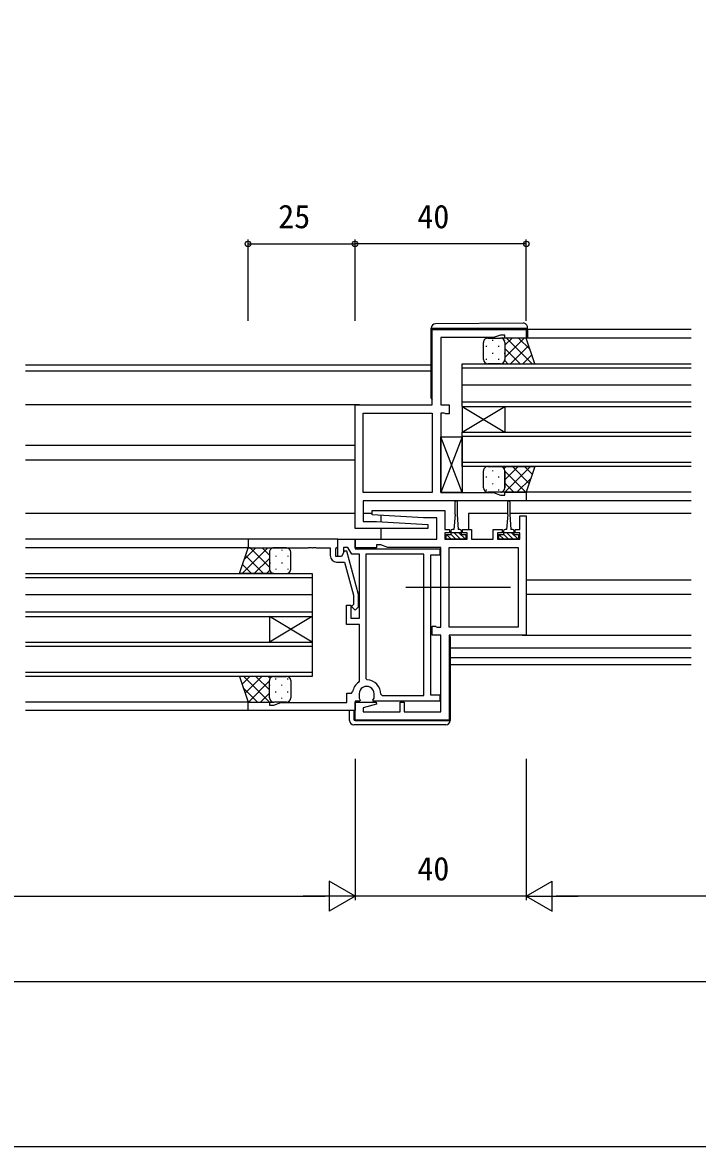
# Model space of a CAD drawing. Units: millimetres, scale not verified. Extents: x -437 to 438, y -281 to 278.
# Drawn here: x 145.5 to 303.2, y -281.1 to -18.6 of the extents above; entities that cross this region are included whole.
import ezdxf
from ezdxf.enums import TextEntityAlignment as Align

# ---------------------------------------------------------------- set-up
doc = ezdxf.new("R2010")
doc.units = ezdxf.units.MM
doc.header["$LTSCALE"] = 2
for name, color, linetype in [('0-2_YKK_11', 7, 'Continuous'), ('0-3_YKK_12', 2, 'Continuous'), ('0-4_YKK_13', 4, 'Continuous'), ('0-6_YKK_D', 6, 'Continuous'), ('0-7_YKK_ZWAK', 7, 'Continuous')]:
    doc.layers.add(name, color=color, linetype=linetype)
doc.styles.add('ＭＳ ゴシック', font='')
doc.styles.get('ＭＳ ゴシック').set_extended_font_data('MS Gothic')

msp = doc.modelspace()

# ---------------------------------------------------------------- linework, layer by layer
at = {"layer": '0-2_YKK_11'}
for points in [[(263.2, -130.3), (225.1, -130.3), (225.1, -135.1), (228.2, -135.1), (240.214, -135.83), (240.185, -136.8), (223.2, -136.8), (223.2, -107.9), (241.2, -107.9), (241.2, -90.3), (263.2, -90.3), (263.2, -92.3), (258.2, -92.3), (258.2, -91.6), (257.2, -91.6), (255.552, -92.2), (243.2, -92.2), (243.2, -107.9), (245.2, -107.9), (245.2, -110), (244.4, -110), (244.227, -109.9), (244.054, -109.8), (243.2, -109.8), (243.2, -128.4), (255.552, -128.4), (257.2, -129), (258.2, -129), (258.2, -128.3), (263.2, -128.3)], [(241.2, -109.8), (241.2, -128.4), (225.1, -128.4), (225.1, -109.8)], [(245.2, -159.8), (245.2, -141.2), (261.3, -141.2), (261.3, -159.8)]]:
    msp.add_lwpolyline(points, close=True, dxfattribs=at)
for points in [[(263.2, -139.3), (263.2, -161.7), (245.2, -161.7), (245.2, -181.5), (223.2, -181.5), (223.2, -177.3), (228.161, -177.3), (228.229, -177.822), (225.1, -178.661), (225.1, -179.6), (233.7, -179.6), (233.7, -177.3), (234.7, -177.3), (234.7, -179.6), (243.2, -179.6), (243.2, -161.7), (241.2, -161.7), (241.2, -159.6), (242, -159.6), (242.173, -159.7), (242.346, -159.8), (243.2, -159.8), (243.2, -141.2), (230.848, -141.2), (229.2, -140.6), (228.2, -140.6), (228.2, -141.3), (223.2, -141.3), (223.2, -139.3), (242.3, -139.3), (242.3, -134.3), (239.2, -134.3), (227.186, -133.57), (227.215, -132.6), (244.2, -132.6), (244.2, -137), (245.3, -137), (245.3, -137.8), (244.2, -137.8), (244.2, -139.3)], [(244.2, -139.3), (249.4, -139.3), (249.4, -137.8), (248.3, -137.8), (248.3, -137), (250.4, -137), (250.4, -139.3), (255.5, -139.3), (255.5, -137), (257.6, -137), (257.6, -137.8), (256.5, -137.8), (256.5, -139.3), (261.7, -139.3), (261.7, -137.8), (260.6, -137.8), (260.6, -137), (261.7, -137), (261.7, -133.8), (263.2, -133.8), (263.2, -139.3)], [(219.2, -139.3), (198.2, -139.3), (198.2, -141.3), (212.242, -141.3), (212.425, -141.18), (212.975, -141.18), (213.158, -141.3), (213.242, -141.3), (213.425, -141.18), (213.975, -141.18), (214.158, -141.3), (217.4, -141.3), (217.4, -143.1)], [(218.9, -144.6), (220.72, -144.6), (222.8, -152.361), (222.8, -154.551), (222.376, -154.976), (223.224, -155.824), (224, -155.049), (224, -152.203), (221.293, -142.1), (220.693, -142.1), (220, -143.3), (218.7, -143.3), (218.7, -141.5), (218.9, -141.3), (219.2, -141), (219.2, -139.3)], [(224.067, -172.656), (224.2, -172.407), (224.2, -159.2), (221.2, -159.2), (221.2, -154.7), (222.2, -154.7), (222.2, -157.7), (224.2, -157.7), (224.2, -142.8), (222.424, -142.8), (221.5, -141.2), (220.5, -141.2), (220.5, -142.434), (220, -143.3), (219.2, -143.3), (219.2, -139.3), (223.2, -139.3), (223.2, -141.5), (243, -141.5), (243, -143), (240.8, -143)], [(239.3, -175.8), (239.3, -142.8), (225.7, -142.8), (225.7, -171.801), (225.992, -172.101)], [(240.8, -143), (240.8, -175.6), (243, -175.6), (243, -177.1), (227.515, -177.1), (227.385, -176.873), (227.65, -176.413), (227.65, -175.4)], [(224.15, -175.4), (224.15, -176.413), (224.415, -176.873), (224.285, -177.1), (223.2, -177.1), (223.2, -179.3), (198.2, -179.3), (198.2, -177.3), (203.2, -177.3), (203.2, -178), (204.2, -178), (205.848, -177.4), (221.3, -177.4), (221.3, -175.2), (222.335, -175.2), (222.632, -174.942)], [(229.199, -175.492), (229.499, -175.8), (239.3, -175.8)]]:
    msp.add_lwpolyline(points, dxfattribs=at)
for centre, radius, start, end in [((218.9, -143.1), 1.5, 180.00001, 269.99999), ((225.9, -175.4), 3.3, 123.74899, 172.01645), ((225.9, -175.4), 3.3, 358.40825, 88.40823), ((225.9, -175.4), 1.75, 359.99999, 180.00001)]:
    msp.add_arc(centre, radius, start, end, dxfattribs=at)
at = {"layer": '0-3_YKK_12'}
for p, q in [((301.7, -90.3), (263.5, -90.3)), ((301.7, -92.3), (262.7, -92.3)), ((241, -98.6), (146.2, -98.6)), ((248.2, -98.3), (301.7, -98.3)), ((248.2, -108.3), (248.2, -98.3)), ((301.7, -99.3), (248.2, -99.3)), ((241, -100), (146.2, -100)), ((301.7, -103.3), (248.2, -103.3)), ((301.7, -107.3), (248.2, -107.3)), ((224.2, -107.9), (146.2, -107.9)), ((248.2, -108.3), (248.2, -114.3)), ((248.2, -108.3), (301.7, -108.3)), ((248.2, -108.3), (258.2, -114.3)), ((248.2, -114.3), (258.2, -108.3)), ((258.2, -108.3), (258.2, -114.3)), ((248.2, -114.3), (301.7, -114.3)), ((248.2, -122.3), (248.2, -114.3)), ((301.7, -115.3), (248.2, -115.3)), ((223.2, -117.4), (146.2, -117.4)), ((223.2, -120.8), (146.2, -120.8)), ((248.2, -121.3), (301.7, -121.3)), ((301.7, -122.3), (248.2, -122.3)), ((301.7, -128.3), (263.2, -128.3)), ((301.7, -130.3), (262.9, -130.3)), ((223.2, -133.3), (146.2, -133.3)), ((227.242, -133.3), (225.1, -133.3)), ((229.2, -133.692), (229.2, -135.161)), ((258.85, -133.3), (249.7, -133.3)), ((249.7, -133.3), (249.7, -137.046)), ((301.7, -133.3), (259.35, -133.3)), ((229.2, -136.8), (229.2, -139.3)), ((198.5, -139.3), (146.2, -139.3)), ((198.7, -141.3), (146.2, -141.3)), ((146.2, -147.3), (213.2, -147.3)), ((213.2, -148.3), (146.2, -148.3)), ((213.2, -147.3), (213.2, -157.3)), ((301.7, -148.8), (263.2, -148.8)), ((301.7, -152.2), (263.2, -152.2)), ((213.2, -152.3), (146.2, -152.3)), ((213.2, -156.3), (146.2, -156.3)), ((146.2, -157.3), (213.2, -157.3)), ((203.2, -157.3), (203.2, -163.3)), ((213.2, -157.3), (203.2, -163.3)), ((213.2, -163.3), (203.2, -157.3)), ((213.2, -157.3), (213.2, -163.3)), ((146.2, -163.3), (213.2, -163.3)), ((213.2, -164.3), (146.2, -164.3)), ((301.7, -164.7), (245.4, -164.7)), ((301.7, -166.97), (245.4, -166.97)), ((146.2, -170.3), (213.2, -170.3)), ((301.7, -168.6), (245.4, -168.6)), ((198.7, -177.3), (146.2, -177.3)), ((198.5, -179.3), (146.2, -179.3))]:
    msp.add_line(p, q, dxfattribs=at)
msp.add_lwpolyline([(213.2, -163.3), (213.2, -171.3), (146.2, -171.3)], dxfattribs=at)
at = {"layer": '0-4_YKK_13'}
for p, q in [((262.491, -88.812), (241.991, -88.991)), ((241, -90), (241, -90.3)), ((241, -106.3), (241, -90)), ((241.496, -90), (262.996, -90)), ((262.996, -90), (263.5, -90)), ((263.5, -90), (263.5, -89.812)), ((263.5, -90.3), (263.5, -90)), ((263.5, -90.3), (263.5, -92.3)), ((253.2, -97.3), (253.2, -93.3)), ((253.865, -94.135), (253.865, -94.335)), ((254.2, -92.3), (257.2, -92.3)), ((255.28, -92.72), (255.28, -92.92)), ((256.695, -94.135), (256.695, -94.335)), ((258.11, -92.885), (258.11, -92.92)), ((258.2, -93.992), (259.892, -92.3)), ((258.2, -96.82), (262.72, -92.3)), ((258.2, -93.3), (258.2, -97.3)), ((258.2, -93.3), (258.2, -97.3)), ((258.568, -92.3), (264.568, -98.3)), ((259.549, -98.3), (263.787, -94.061)), ((261.397, -92.3), (264.102, -95.005)), ((255.28, -95.75), (255.28, -95.95)), ((258.11, -95.75), (258.11, -95.95)), ((258.2, -94.76), (261.74, -98.3)), ((262.377, -98.3), (264.494, -96.183)), ((253.865, -97.165), (253.865, -97.365)), ((257.2, -98.3), (254.2, -98.3)), ((256.695, -97.165), (256.695, -97.365)), ((258.167, -97.555), (258.911, -98.3)), ((248.2, -128.4), (243.2, -115.4)), ((248.2, -115.4), (243.2, -128.4)), ((253.2, -127.3), (253.2, -123.3)), ((254.2, -122.3), (257.2, -122.3)), ((255.28, -123.22), (255.28, -123.42)), ((258.045, -122.766), (258.511, -122.3)), ((258.11, -123.22), (258.11, -123.42)), ((258.168, -128.3), (264.168, -122.3)), ((258.2, -125.44), (261.34, -122.3)), ((258.2, -127.3), (258.2, -123.3)), ((258.2, -123.3), (258.2, -127.3)), ((259.949, -122.3), (263.887, -126.239)), ((262.777, -122.3), (264.594, -124.117)), ((253.865, -124.635), (253.865, -124.835)), ((256.695, -124.635), (256.695, -124.835)), ((258.2, -123.38), (263.12, -128.3)), ((260.997, -128.3), (264.302, -124.995)), ((253.865, -127.665), (253.865, -127.865)), ((257.2, -128.3), (254.2, -128.3)), ((255.28, -126.25), (255.28, -126.45)), ((256.695, -127.665), (256.695, -127.865)), ((257.435, -128.272), (257.463, -128.3)), ((258.11, -126.25), (258.11, -126.45)), ((258.2, -126.208), (260.292, -128.3)), ((246.55, -133.5), (246.55, -130.55)), ((247.05, -130.55), (247.05, -133.5)), ((258.85, -133.5), (258.85, -130.55)), ((259.35, -130.55), (259.35, -133.5)), ((246.55, -133.5), (246.3, -137)), ((247.05, -133.5), (247.3, -137)), ((258.85, -133.5), (258.6, -137)), ((259.35, -133.5), (259.6, -137)), ((244.522, -138.2), (245.622, -139.3)), ((245.55, -137.4), (245.55, -138.2)), ((245.55, -137.7), (248.05, -137.7)), ((245.55, -138.105), (246.745, -139.3)), ((246.3, -137), (245.95, -137)), ((247.65, -137), (247.3, -137)), ((247.39, -137.7), (248.99, -139.3)), ((248.05, -138.2), (248.05, -137.4)), ((249.012, -138.2), (249.1, -138.288)), ((256.822, -138.2), (257.922, -139.3)), ((257.85, -137.4), (257.85, -138.2)), ((257.85, -137.7), (260.35, -137.7)), ((257.85, -138.105), (259.045, -139.3)), ((258.6, -137), (258.25, -137)), ((259.95, -137), (259.6, -137)), ((259.69, -137.7), (261.29, -139.3)), ((260.35, -138.2), (260.35, -137.4)), ((261.312, -138.2), (261.4, -138.288)), ((202.832, -141.3), (196.832, -147.3)), ((200.003, -141.3), (197.298, -144.005)), ((203.2, -145.82), (198.68, -141.3)), ((203.2, -142.992), (201.508, -141.3)), ((207.2, -141.3), (204.2, -141.3)), ((206.12, -141.72), (206.12, -141.92)), ((201.851, -147.3), (197.613, -143.061)), ((203.2, -143.76), (199.66, -147.3)), ((203.2, -142.3), (203.2, -146.3)), ((203.2, -142.3), (203.2, -146.3)), ((203.29, -141.885), (203.29, -141.92)), ((204.705, -143.135), (204.705, -143.335)), ((207.535, -143.135), (207.535, -143.335)), ((208.2, -146.3), (208.2, -142.3)), ((199.023, -147.3), (196.906, -145.183)), ((203.233, -146.555), (202.489, -147.3)), ((203.29, -144.75), (203.29, -144.95)), ((204.705, -146.165), (204.705, -146.365)), ((206.12, -144.75), (206.12, -144.95)), ((207.535, -146.165), (207.535, -146.365)), ((204.2, -147.3), (207.2, -147.3)), ((235.1, -150.5), (259.5, -150.5)), ((262.2, -161.7), (301.7, -161.7)), ((198.623, -171.3), (196.806, -173.117)), ((203.232, -177.3), (197.232, -171.3)), ((201.451, -171.3), (197.513, -175.239)), ((203.2, -172.38), (198.28, -177.3)), ((203.2, -174.44), (200.06, -171.3)), ((203.355, -171.766), (202.889, -171.3)), ((203.2, -176.3), (203.2, -172.3)), ((203.2, -176.3), (203.2, -172.3)), ((203.29, -173.45), (203.29, -173.25)), ((204.2, -171.3), (207.2, -171.3)), ((204.705, -172.035), (204.705, -171.835)), ((206.12, -173.45), (206.12, -173.25)), ((207.535, -172.035), (207.535, -171.835)), ((208.2, -172.3), (208.2, -176.3)), ((200.403, -177.3), (197.098, -173.995)), ((203.2, -175.208), (201.108, -177.3)), ((204.705, -175.065), (204.705, -174.865)), ((207.535, -175.065), (207.535, -174.865)), ((203.29, -176.48), (203.29, -176.28)), ((203.965, -177.272), (203.937, -177.3)), ((207.2, -177.3), (204.2, -177.3)), ((206.12, -176.48), (206.12, -176.28)), ((221.9, -181.6), (221.9, -179.3)), ((222.9, -179.3), (222.9, -181.3)), ((244.4, -182.6), (222.9, -182.6)), ((223.2, -181.6), (244.9, -181.6)), ((244.9, -181.6), (245.4, -181.6)), ((245.4, -181.3), (245.4, -181.6))]:
    msp.add_line(p, q, dxfattribs=at)
for points in [[(241, -89.991), (241, -90), (241.496, -90)], [(257.2, -98.3), (265.2, -98.3), (263.2, -92.3), (257.2, -92.3)], [(257.2, -122.3), (265.2, -122.3), (263.2, -128.3), (257.2, -128.3)], [(248.05, -138.2), (249.1, -138.2), (249.1, -139.3), (244.5, -139.3), (244.5, -138.2), (245.55, -138.2)], [(246.267, -137.7), (246.8, -138.233), (247.867, -139.3)], [(260.35, -138.2), (261.4, -138.2), (261.4, -139.3), (256.8, -139.3), (256.8, -138.2), (257.85, -138.2)], [(258.567, -137.7), (259.1, -138.233), (260.167, -139.3)], [(204.2, -147.3), (196.2, -147.3), (198.2, -141.3), (204.2, -141.3)], [(245.2, -162), (245.4, -162), (245.4, -181.6)], [(204.2, -171.3), (196.2, -171.3), (198.2, -177.3), (204.2, -177.3)]]:
    msp.add_lwpolyline(points, dxfattribs=at)
msp.add_lwpolyline([(248.2, -128.4), (243.2, -128.4), (243.2, -115.4), (248.2, -115.4)], close=True, dxfattribs=at)
for centre, radius, start, end in [((242, -89.991), 1, 90.5, 180), ((262.5, -89.812), 1, 0, 90.5), ((254.2, -93.3), 1, 89.9999, 179.9999), ((257.2, -93.3), 1, 359.9999, 89.9999), ((257.2, -93.3), 1, 359.9999, 89.9999), ((254.2, -97.3), 1, 179.9999, 269.9999), ((257.2, -97.3), 1, 269.9999, 359.9999), ((257.2, -97.3), 1, 269.9999, 359.9999), ((241.5, -106.3), 0.5, 180, 233.13017), ((254.2, -123.3), 1, 89.9999, 179.9999), ((257.2, -123.3), 1, 0.0001, 90.0001), ((257.2, -123.3), 1, 359.9999, 89.9999), ((254.2, -127.3), 1, 179.9999, 269.9999), ((257.2, -127.3), 1, 270.0001, 0.0001), ((257.2, -127.3), 1, 269.9999, 359.9999), ((246.8, -130.55), 0.25, 0, 180), ((259.1, -130.55), 0.25, 0, 180), ((245.95, -137.4), 0.4, 90, 180), ((247.65, -137.4), 0.4, 0, 90), ((258.25, -137.4), 0.4, 90, 180), ((259.95, -137.4), 0.4, 0, 90), ((204.2, -142.3), 1, 90.0001, 180.0001), ((204.2, -142.3), 1, 90.0001, 180.0001), ((207.2, -142.3), 1, 0.0001, 90.0001), ((204.2, -146.3), 1, 180.0001, 270.0001), ((204.2, -146.3), 1, 180.0001, 270.0001), ((207.2, -146.3), 1, 270.0001, 0.0001), ((204.2, -172.3), 1, 89.9999, 179.9999), ((204.2, -172.3), 1, 89.9999, 179.9999), ((207.2, -172.3), 1, 359.9999, 89.9999), ((204.2, -176.3), 1, 179.9999, 269.9999), ((204.2, -176.3), 1, 179.9999, 269.9999), ((207.2, -176.3), 1, 269.9999, 359.9999), ((222.9, -181.6), 1, 180, 270), ((223.2, -181.3), 0.3, 180, 270), ((244.4, -181.6), 1, 270, 0)]:
    msp.add_arc(centre, radius, start, end, dxfattribs=at)
at = {"layer": '0-6_YKK_D'}
for p, q in [((198.2, -88.3), (198.2, -69.3)), ((198.2, -70.3), (223.2, -70.3)), ((223.2, -88.3), (223.2, -69.3)), ((223.2, -88.3), (223.2, -69.3)), ((263.2, -70.3), (223.2, -70.3)), ((263.2, -88.3), (263.2, -69.3)), ((223.2, -190.6), (223.2, -223.6)), ((223.2, -190.6), (223.2, -223.6)), ((263.2, -190.6), (263.2, -223.6)), ((263.2, -190.6), (263.2, -223.6)), ((223.2, -222.6), (217.138, -219.1)), ((217.138, -219.1), (217.138, -226.1)), ((263.2, -222.6), (269.262, -219.1)), ((269.262, -226.1), (269.262, -219.1)), ((73.2, -222.6), (216.2, -222.6)), ((223.2, -222.6), (211.076, -222.6)), ((223.2, -222.6), (217.138, -226.1)), ((263.2, -222.6), (223.2, -222.6)), ((263.2, -222.6), (269.262, -226.1)), ((263.2, -222.6), (275.324, -222.6)), ((381.2, -222.6), (270.2, -222.6)), ((-91.8, -242.6), (381.2, -242.6))]:
    msp.add_line(p, q, dxfattribs=at)
for centre in [(198.2, -70.3), (223.2, -70.3), (223.2, -70.3), (263.2, -70.3)]:
    msp.add_circle(centre, 0.637, dxfattribs=at)
at = {"layer": '0-7_YKK_ZWAK'}
msp.add_lwpolyline([(-436.8, -281.1), (438.2, -281.1), (438.2, 243.9)], dxfattribs=at)

# ---------------------------------------------------------------- texts
at = {"layer": '0-6_YKK_D', "style": 'ＭＳ ゴシック'}
for s, p in [('25', (205.245, -68.3)), ('40', (237.745, -68.3)), ('40', (237.745, -220.6))]:
    msp.add_text(s, height=5.499, dxfattribs=at).set_placement(p, align=Align.BOTTOM_LEFT)

doc.saveas('drawing.dxf')
